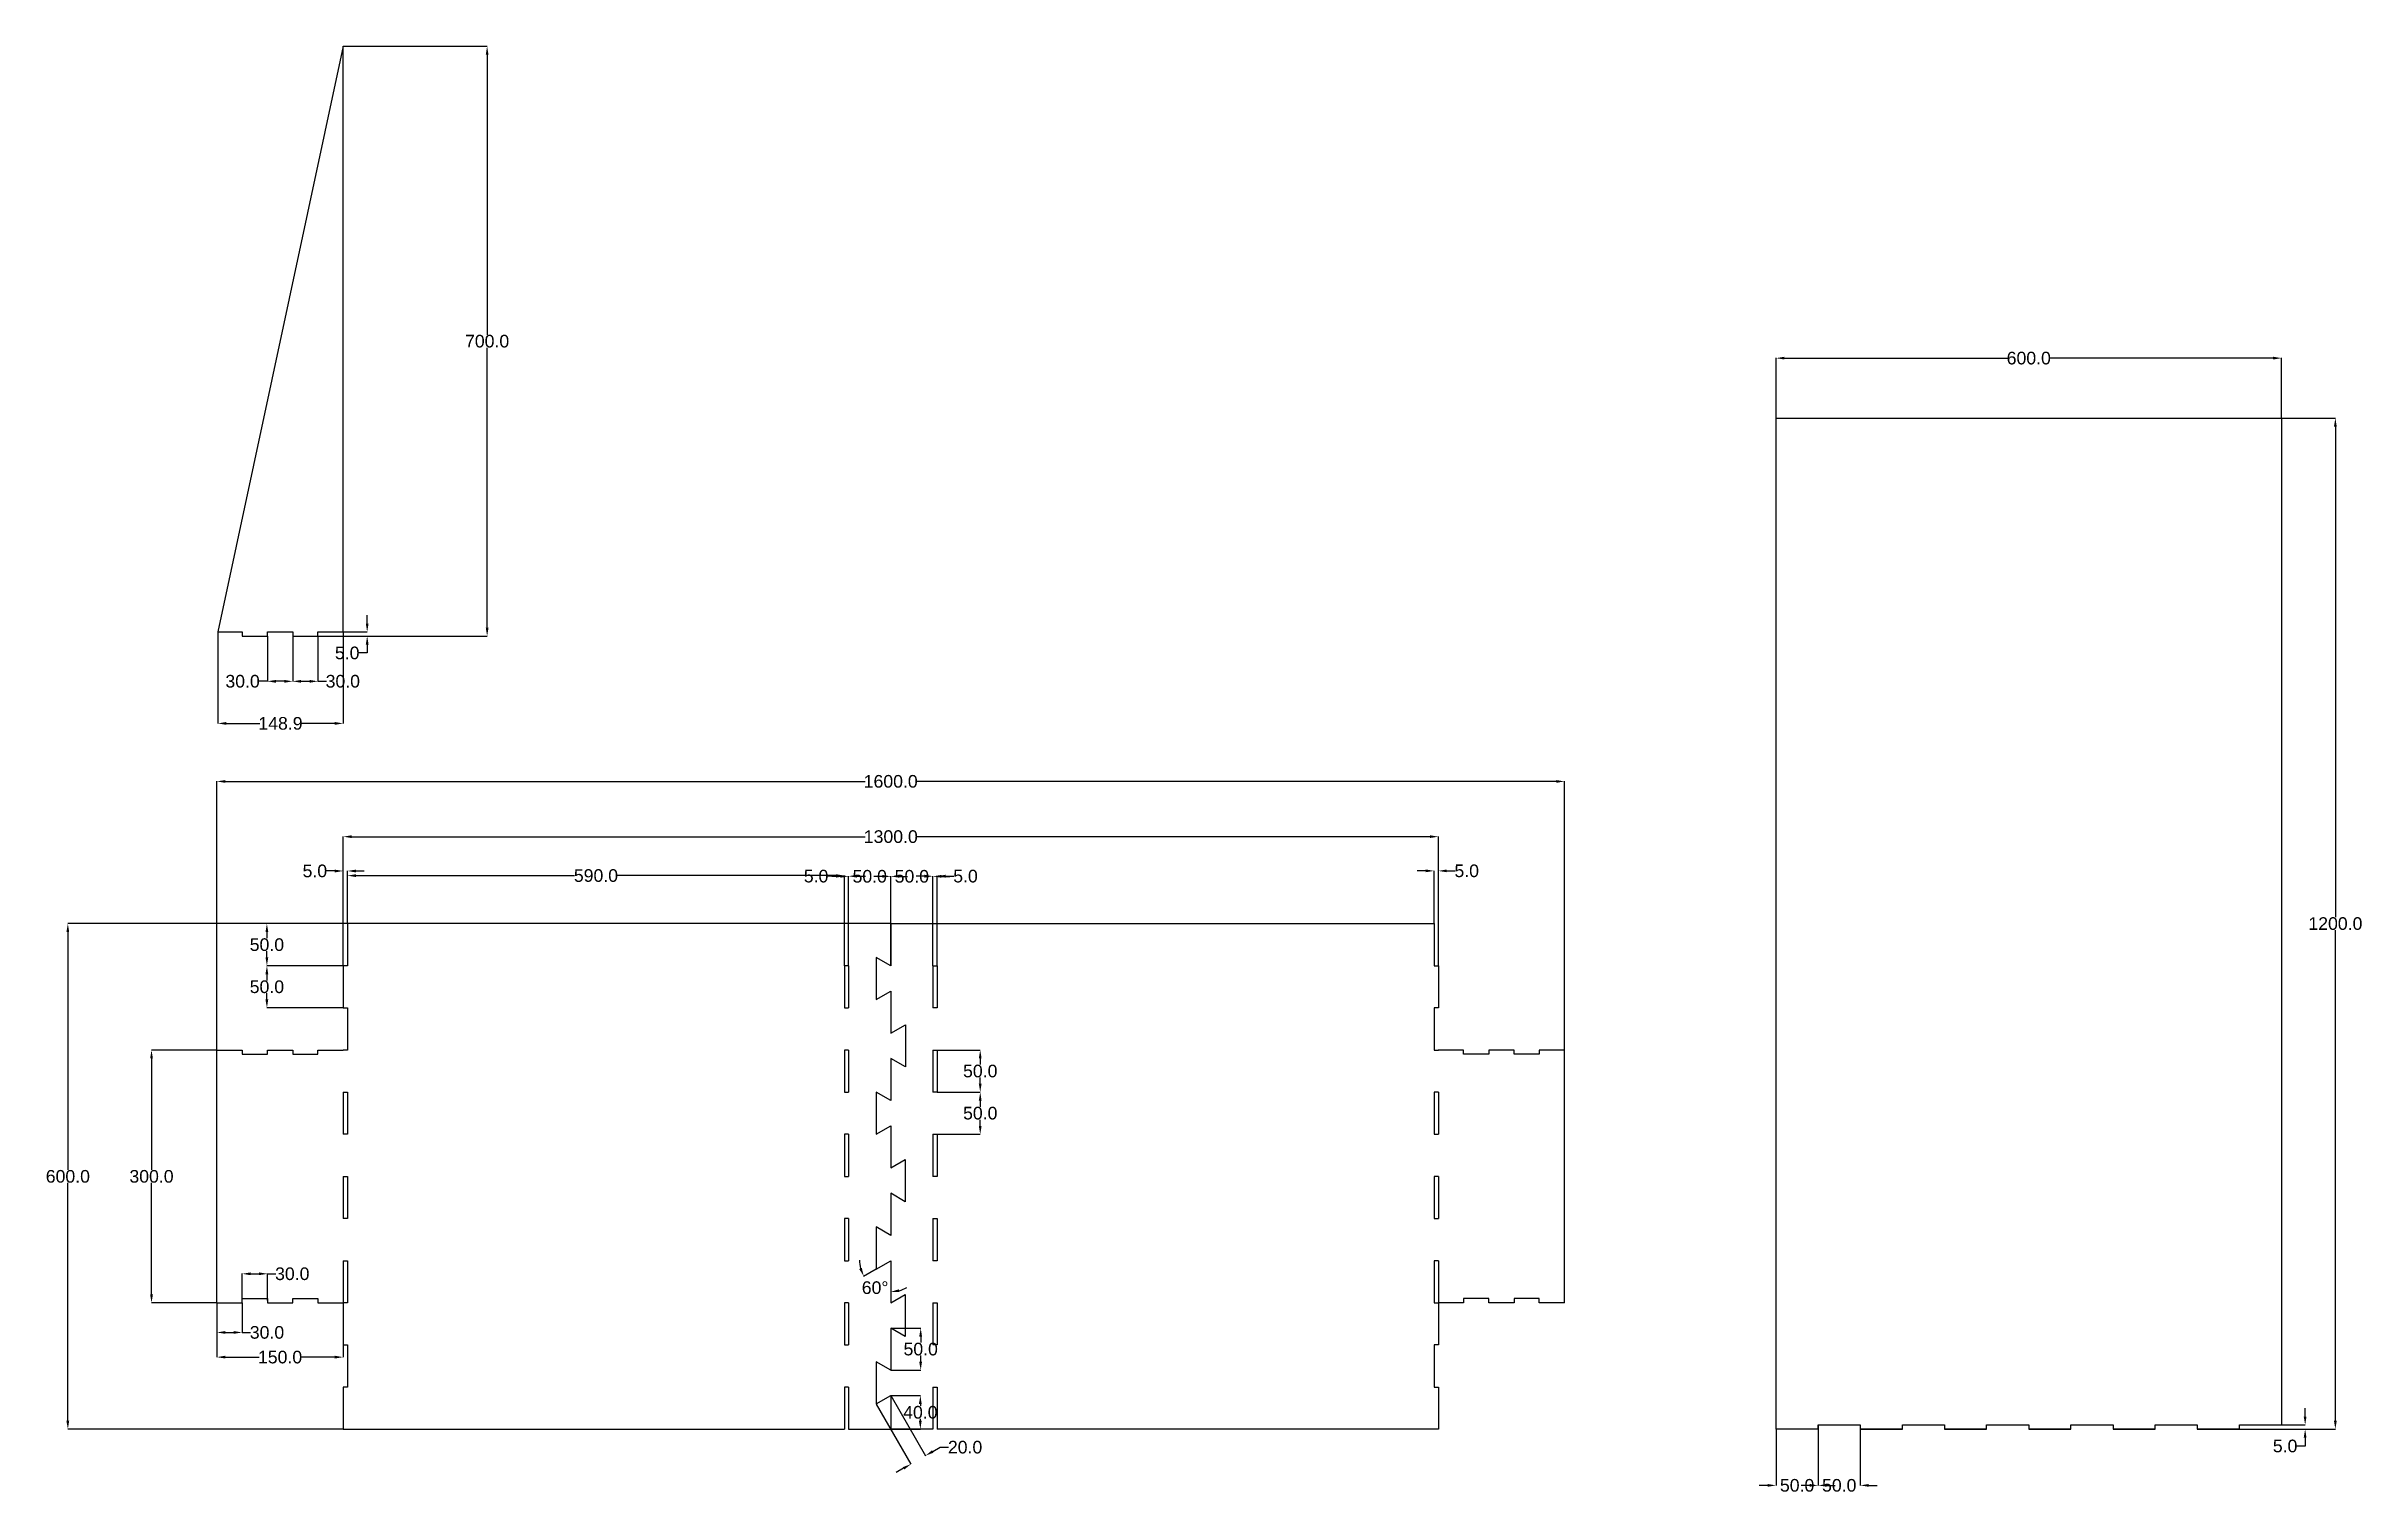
# Model space of a CAD drawing. Header units: millimetres. Extents: x -25 to 2723, y -77 to 1641.
import ezdxf

# ---------------------------------------------------------------- set-up
doc = ezdxf.new("R2010")
doc.units = ezdxf.units.MM
doc.header["$LTSCALE"] = 30
doc.header["$MEASUREMENT"] = 0
doc.layers.add('POINT', color=8, linetype='Continuous')
doc.styles.get("Standard").update_dxf_attribs({"font": 'arial.ttf', "height": 15})
doc.dimstyles.get("Standard").update_dxf_attribs({"dimtxt": 15, "dimasz": 10, "dimexe": 0.18, "dimexo": 0.0625, "dimgap": 0.09, "dimtad": 0, "dimtih": 1, "dimtoh": 1, "dimdec": 1, "dimzin": 0, "dimdsep": 46, "dimtxsty": 'Standard', "dimcen": 0.09, "dimadec": 0, "dimazin": 0, "dimtfac": 1, "dimtdec": 1, "dimtofl": 0, "dimtmove": 0, "dimatfit": 3, "dimfxl": 1, "dimtolj": 1, "dimtzin": 0, "dimarcsym": 0})

# ---------------------------------------------------------------- blocks, each defined once
blk = doc.blocks.new('*D1')
at = {"layer": 'Defpoints', "color": 0, "transparency": 16777216}
for p in [(1627.1, 703.2), (327.1, 550), (1627.1, 550)]:
    blk.add_point(p, dxfattribs=at)
at = {"layer": 'POINT', "color": 0, "lineweight": -2, "transparency": 16777216}
for p, q in [((327.1, 550.1), (327.1, 703.4)), ((337.1, 703.2), (946.6, 703.2)), ((1617.1, 703.2), (1007.6, 703.2)), ((1627.1, 550.1), (1627.1, 703.4))]:
    blk.add_line(p, q, dxfattribs=at)
at = {"layer": 'POINT', "color": 0, "transparency": 16777216}
for points in [[(337.1, 704.9), (337.1, 701.6), (327.1, 703.2)], [(1617.1, 704.9), (1617.1, 701.6), (1627.1, 703.2)]]:
    blk.add_solid(points, dxfattribs=at)
at = {"layer": 'POINT', "color": 0, "transparency": 16777216, "insert": (977.1, 703.2), "char_height": 15, "attachment_point": 5}
blk.add_mtext('\\A1;1300.0', dxfattribs=at)
blk = doc.blocks.new('*D2')
at = {"layer": 'Defpoints', "color": 0, "transparency": 16777216}
for p in [(327.1, 662.5), (327.1, 600), (332.1, 600)]:
    blk.add_point(p, dxfattribs=at)
at = {"layer": 'POINT', "color": 0, "lineweight": -2, "transparency": 16777216}
for p, q in [((317.1, 662.5), (307.1, 662.5)), ((327.1, 600.1), (327.1, 662.6)), ((332.1, 600.1), (332.1, 662.6)), ((342.1, 662.5), (352.1, 662.5))]:
    blk.add_line(p, q, dxfattribs=at)
at = {"layer": 'POINT', "color": 0, "transparency": 16777216}
for points in [[(317.1, 664.1), (317.1, 660.8), (327.1, 662.5)], [(342.1, 664.1), (342.1, 660.8), (332.1, 662.5)]]:
    blk.add_solid(points, dxfattribs=at)
at = {"layer": 'POINT', "color": 0, "transparency": 16777216, "insert": (293.4, 662.5), "char_height": 15, "attachment_point": 5}
blk.add_mtext('\\A1;5.0', dxfattribs=at)
blk = doc.blocks.new('*D3')
at = {"layer": 'Defpoints', "color": 0, "transparency": 16777216}
for p in [(332.1, 600), (236.5, 550), (332.1, 550)]:
    blk.add_point(p, dxfattribs=at)
at = {"layer": 'POINT', "color": 0, "lineweight": -2, "transparency": 16777216}
for p, q in [((332, 600), (236.3, 600)), ((236.5, 590), (236.5, 582.7)), ((332, 550), (236.3, 550)), ((236.5, 560), (236.5, 567.3))]:
    blk.add_line(p, q, dxfattribs=at)
at = {"layer": 'POINT', "color": 0, "transparency": 16777216}
for points in [[(234.8, 590), (238.1, 590), (236.5, 600)], [(234.8, 560), (238.1, 560), (236.5, 550)]]:
    blk.add_solid(points, dxfattribs=at)
at = {"layer": 'POINT', "color": 0, "transparency": 16777216, "insert": (236.5, 575), "char_height": 15, "attachment_point": 5}
blk.add_mtext('\\A1;50.0', dxfattribs=at)
blk = doc.blocks.new('*D4')
at = {"layer": 'Defpoints', "color": 0, "transparency": 16777216}
for p in [(1627.1, 662.6), (1622.1, 600), (1627.1, 600)]:
    blk.add_point(p, dxfattribs=at)
at = {"layer": 'POINT', "color": 0, "lineweight": -2, "transparency": 16777216}
for p, q in [((1612.1, 662.6), (1602.1, 662.6)), ((1622.1, 600.1), (1622.1, 662.8)), ((1627.1, 600.1), (1627.1, 662.8)), ((1637.1, 662.6), (1647.1, 662.6))]:
    blk.add_line(p, q, dxfattribs=at)
at = {"layer": 'POINT', "color": 0, "transparency": 16777216}
for points in [[(1612.1, 664.3), (1612.1, 661), (1622.1, 662.6)], [(1637.1, 664.3), (1637.1, 661), (1627.1, 662.6)]]:
    blk.add_solid(points, dxfattribs=at)
at = {"layer": 'POINT', "color": 0, "transparency": 16777216, "insert": (1660.8, 662.6), "char_height": 15, "attachment_point": 5}
blk.add_mtext('\\A1;5.0', dxfattribs=at)
blk = doc.blocks.new('*D5')
at = {"layer": 'Defpoints', "color": 0, "transparency": 16777216}
for p in [(327.1, 550), (236.5, 500), (327.1, 500)]:
    blk.add_point(p, dxfattribs=at)
at = {"layer": 'POINT', "color": 0, "lineweight": -2, "transparency": 16777216}
for p, q in [((327, 550), (236.3, 550)), ((236.5, 540), (236.5, 532.7)), ((327, 500), (236.3, 500)), ((236.5, 510), (236.5, 517.3))]:
    blk.add_line(p, q, dxfattribs=at)
at = {"layer": 'POINT', "color": 0, "transparency": 16777216}
for points in [[(234.8, 540), (238.1, 540), (236.5, 550)], [(234.8, 510), (238.1, 510), (236.5, 500)]]:
    blk.add_solid(points, dxfattribs=at)
at = {"layer": 'POINT', "color": 0, "transparency": 16777216, "insert": (236.5, 525), "char_height": 15, "attachment_point": 5}
blk.add_mtext('\\A1;50.0', dxfattribs=at)
blk = doc.blocks.new('*D6')
at = {"layer": 'Defpoints', "color": 0, "transparency": 16777216}
for p in [(177.1, 450), (99.5, 150), (177.1, 150)]:
    blk.add_point(p, dxfattribs=at)
at = {"layer": 'POINT', "color": 0, "lineweight": -2, "transparency": 16777216}
for p, q in [((177, 450), (99.4, 450)), ((99.5, 440), (99.5, 307.8)), ((99.5, 160), (99.5, 292.2)), ((177, 150), (99.4, 150))]:
    blk.add_line(p, q, dxfattribs=at)
at = {"layer": 'POINT', "color": 0, "transparency": 16777216}
for points in [[(97.9, 440), (101.2, 440), (99.5, 450)], [(97.9, 160), (101.2, 160), (99.5, 150)]]:
    blk.add_solid(points, dxfattribs=at)
at = {"layer": 'POINT', "color": 0, "transparency": 16777216, "insert": (99.5, 300), "char_height": 15, "attachment_point": 5}
blk.add_mtext('\\A1;300.0', dxfattribs=at)
blk = doc.blocks.new('*D7')
at = {"layer": 'Defpoints', "color": 0, "transparency": 16777216}
for p in [(177.1, 150), (327.1, 150), (177.1, 85.5)]:
    blk.add_point(p, dxfattribs=at)
at = {"layer": 'POINT', "color": 0, "lineweight": -2, "transparency": 16777216}
for p, q in [((177.1, 149.9), (177.1, 85.4)), ((327.1, 149.9), (327.1, 85.4)), ((187.1, 85.5), (227.4, 85.5)), ((317.1, 85.5), (276.8, 85.5))]:
    blk.add_line(p, q, dxfattribs=at)
at = {"layer": 'POINT', "color": 0, "transparency": 16777216}
for points in [[(187.1, 87.2), (187.1, 83.9), (177.1, 85.5)], [(317.1, 87.2), (317.1, 83.9), (327.1, 85.5)]]:
    blk.add_solid(points, dxfattribs=at)
at = {"layer": 'POINT', "color": 0, "transparency": 16777216, "insert": (252.1, 85.5), "char_height": 15, "attachment_point": 5}
blk.add_mtext('\\A1;150.0', dxfattribs=at)
blk = doc.blocks.new('*D8')
at = {"layer": 'Defpoints', "color": 0, "transparency": 16777216}
for p in [(332.1, 600), (0.2, 0), (327.1, 0)]:
    blk.add_point(p, dxfattribs=at)
at = {"layer": 'POINT', "color": 0, "lineweight": -2, "transparency": 16777216}
for p, q in [((332, 600), (0, 600)), ((0.2, 590), (0.2, 307.7)), ((0.2, 10), (0.2, 292.3)), ((327, 0), (0, 0))]:
    blk.add_line(p, q, dxfattribs=at)
at = {"layer": 'POINT', "color": 0, "transparency": 16777216}
for points in [[(-1.5, 590), (1.8, 590), (0.2, 600)], [(-1.5, 10), (1.8, 10), (0.2, 0)]]:
    blk.add_solid(points, dxfattribs=at)
at = {"layer": 'POINT', "color": 0, "transparency": 16777216, "insert": (0.2, 300), "char_height": 15, "attachment_point": 5}
blk.add_mtext('\\A1;600.0', dxfattribs=at)
blk = doc.blocks.new('*D9')
at = {"layer": 'Defpoints', "color": 0, "transparency": 16777216}
for p in [(1027.1, 656.1), (977.1, 600), (1027.1, 550)]:
    blk.add_point(p, dxfattribs=at)
at = {"layer": 'POINT', "color": 0, "lineweight": -2, "transparency": 16777216}
for p, q in [((967.1, 656.1), (957.1, 656.1)), ((977.1, 600.1), (977.1, 656.3)), ((1027.1, 550.1), (1027.1, 656.3)), ((1037.1, 656.1), (1047.1, 656.1))]:
    blk.add_line(p, q, dxfattribs=at)
at = {"layer": 'POINT', "color": 0, "transparency": 16777216}
for points in [[(967.1, 657.8), (967.1, 654.5), (977.1, 656.1)], [(1037.1, 657.8), (1037.1, 654.5), (1027.1, 656.1)]]:
    blk.add_solid(points, dxfattribs=at)
at = {"layer": 'POINT', "color": 0, "transparency": 16777216, "insert": (1002.1, 656.1), "char_height": 15, "attachment_point": 5}
blk.add_mtext('\\A1;50.0', dxfattribs=at)
blk = doc.blocks.new('*D10')
at = {"layer": 'Defpoints', "color": 0, "transparency": 16777216}
for p in [(977.1, 656.1), (927.1, 550), (977.1, 550)]:
    blk.add_point(p, dxfattribs=at)
at = {"layer": 'POINT', "color": 0, "lineweight": -2, "transparency": 16777216}
for p, q in [((917.1, 656.1), (907.1, 656.1)), ((927.1, 550.1), (927.1, 656.3)), ((977.1, 550.1), (977.1, 656.3)), ((987.1, 656.1), (997.1, 656.1))]:
    blk.add_line(p, q, dxfattribs=at)
at = {"layer": 'POINT', "color": 0, "transparency": 16777216}
for points in [[(917.1, 657.8), (917.1, 654.5), (927.1, 656.1)], [(987.1, 657.8), (987.1, 654.5), (977.1, 656.1)]]:
    blk.add_solid(points, dxfattribs=at)
at = {"layer": 'POINT', "color": 0, "transparency": 16777216, "insert": (952.1, 656.1), "char_height": 15, "attachment_point": 5}
blk.add_mtext('\\A1;50.0', dxfattribs=at)
blk = doc.blocks.new('*D11')
at = {"layer": 'Defpoints', "color": 0, "transparency": 16777216}
for p in [(922.1, 656.3), (922.1, 550), (927.1, 550)]:
    blk.add_point(p, dxfattribs=at)
at = {"layer": 'POINT', "color": 0, "lineweight": -2, "transparency": 16777216}
for p, q in [((912.1, 656.3), (902.1, 656.3)), ((922.1, 550.1), (922.1, 656.5)), ((927.1, 550.1), (927.1, 656.5)), ((937.1, 656.3), (947.1, 656.3))]:
    blk.add_line(p, q, dxfattribs=at)
at = {"layer": 'POINT', "color": 0, "transparency": 16777216}
for points in [[(912.1, 658), (912.1, 654.6), (922.1, 656.3)], [(937.1, 658), (937.1, 654.6), (927.1, 656.3)]]:
    blk.add_solid(points, dxfattribs=at)
at = {"layer": 'POINT', "color": 0, "transparency": 16777216, "insert": (888.4, 656.3), "char_height": 15, "attachment_point": 5}
blk.add_mtext('\\A1;5.0', dxfattribs=at)
blk = doc.blocks.new('*D12')
at = {"layer": 'Defpoints', "color": 0, "transparency": 16777216}
for p in [(332.1, 657), (332.1, 600), (922.1, 550)]:
    blk.add_point(p, dxfattribs=at)
at = {"layer": 'POINT', "color": 0, "lineweight": -2, "transparency": 16777216}
for p, q in [((332.1, 600.1), (332.1, 657.1)), ((342.1, 657), (601.7, 657)), ((912.1, 657), (652.5, 657)), ((922.1, 550.1), (922.1, 657.1))]:
    blk.add_line(p, q, dxfattribs=at)
at = {"layer": 'POINT', "color": 0, "transparency": 16777216}
for points in [[(342.1, 658.6), (342.1, 655.3), (332.1, 657)], [(912.1, 658.6), (912.1, 655.3), (922.1, 657)]]:
    blk.add_solid(points, dxfattribs=at)
at = {"layer": 'POINT', "color": 0, "transparency": 16777216, "insert": (627.1, 657), "char_height": 15, "attachment_point": 5}
blk.add_mtext('\\A1;590.0', dxfattribs=at)
blk = doc.blocks.new('*D13')
at = {"layer": 'Defpoints', "color": 0, "transparency": 16777216}
for p in [(1032.1, 656.3), (1027.1, 550), (1032.1, 550)]:
    blk.add_point(p, dxfattribs=at)
at = {"layer": 'POINT', "color": 0, "lineweight": -2, "transparency": 16777216}
for p, q in [((1017.1, 656.3), (1007.1, 656.3)), ((1027.1, 550.1), (1027.1, 656.5)), ((1032.1, 550.1), (1032.1, 656.5)), ((1042.1, 656.3), (1052.1, 656.3))]:
    blk.add_line(p, q, dxfattribs=at)
at = {"layer": 'POINT', "color": 0, "transparency": 16777216}
for points in [[(1017.1, 658), (1017.1, 654.6), (1027.1, 656.3)], [(1042.1, 658), (1042.1, 654.6), (1032.1, 656.3)]]:
    blk.add_solid(points, dxfattribs=at)
at = {"layer": 'POINT', "color": 0, "transparency": 16777216, "insert": (1065.8, 656.3), "char_height": 15, "attachment_point": 5}
blk.add_mtext('\\A1;5.0', dxfattribs=at)
blk = doc.blocks.new('*D14')
at = {"layer": 'Defpoints', "color": 0, "transparency": 16777216}
for p in [(977, 120), (977, 70), (1012.6, 70)]:
    blk.add_point(p, dxfattribs=at)
at = {"layer": 'POINT', "color": 0, "lineweight": -2, "transparency": 16777216}
for p, q in [((977.1, 120), (1012.7, 120)), ((1012.6, 110), (1012.6, 102.7)), ((1012.6, 80), (1012.6, 87.3)), ((977.1, 70), (1012.7, 70))]:
    blk.add_line(p, q, dxfattribs=at)
at = {"layer": 'POINT', "color": 0, "transparency": 16777216}
for points in [[(1010.9, 110), (1014.2, 110), (1012.6, 120)], [(1010.9, 80), (1014.2, 80), (1012.6, 70)]]:
    blk.add_solid(points, dxfattribs=at)
at = {"layer": 'POINT', "color": 0, "transparency": 16777216, "insert": (1012.6, 95), "char_height": 15, "attachment_point": 5}
blk.add_mtext('\\A1;50.0', dxfattribs=at)
blk = doc.blocks.new('*D15')
at = {"layer": 'Defpoints', "color": 0, "transparency": 16777216}
for p in [(977, 40), (977.1, 0), (1012.2, 0)]:
    blk.add_point(p, dxfattribs=at)
at = {"layer": 'POINT', "color": 0, "lineweight": -2, "transparency": 16777216}
for p, q in [((977.1, 40), (1012.4, 40)), ((1012.2, 30), (1012.2, 27.7)), ((977.2, 0), (1012.4, 0)), ((1012.2, 10), (1012.2, 12.3))]:
    blk.add_line(p, q, dxfattribs=at)
at = {"layer": 'POINT', "color": 0, "transparency": 16777216}
for points in [[(1010.5, 30), (1013.8, 30), (1012.2, 40)], [(1010.5, 10), (1013.8, 10), (1012.2, 0)]]:
    blk.add_solid(points, dxfattribs=at)
at = {"layer": 'POINT', "color": 0, "transparency": 16777216, "insert": (1012.2, 20), "char_height": 15, "attachment_point": 5}
blk.add_mtext('\\A1;40.0', dxfattribs=at)
blk = doc.blocks.new('*D16')
at = {"layer": 'Defpoints', "color": 0, "transparency": 16777216}
for p in [(959.7, 30), (977, 40), (1018.3, -31.4)]:
    blk.add_point(p, dxfattribs=at)
at = {"layer": 'POINT', "color": 0, "lineweight": -2, "transparency": 16777216}
for p, q in [((959.7, 29.9), (1001, -41.6)), ((977.1, 39.9), (1018.4, -31.6)), ((1026.9, -26.4), (1035.6, -21.4)), ((1035.6, -21.4), (1045.6, -21.4)), ((992.3, -46.4), (983.6, -51.4))]:
    blk.add_line(p, q, dxfattribs=at)
at = {"layer": 'POINT', "color": 0, "transparency": 16777216}
for points in [[(1026.1, -25), (1027.8, -27.9), (1018.3, -31.4)], [(991.5, -45), (993.1, -47.9), (1001, -41.4)]]:
    blk.add_solid(points, dxfattribs=at)
at = {"layer": 'POINT', "color": 0, "transparency": 16777216, "insert": (1065.3, -21.4), "char_height": 15, "attachment_point": 5}
blk.add_mtext('\\A1;20.0', dxfattribs=at)
blk = doc.blocks.new('*D17')
at = {"layer": 'Defpoints', "color": 0, "transparency": 16777216}
for p in [(977, 200), (977, 200), (953.2, 171.6), (959.7, 190), (977, 150)]:
    blk.add_point(p, dxfattribs=at)
at = {"layer": 'POINT', "color": 0, "lineweight": -2, "transparency": 16777216}
blk.add_line((959.7, 190), (944.8, 181.4), dxfattribs=at)
for start, end in [(178.953, 194.4765), (285.5235, 301.047)]:
    blk.add_arc((977, 200), 37, start, end, dxfattribs=at)
at = {"layer": 'POINT', "color": 0, "transparency": 16777216}
for points in [[(942.7, 191.4), (939.6, 190.1), (945, 181.5)], [(987.2, 162.7), (986.7, 166), (977, 163)]]:
    blk.add_solid(points, dxfattribs=at)
at = {"layer": 'POINT', "color": 0, "transparency": 16777216, "insert": (958.5, 167.9), "char_height": 15, "attachment_point": 5}
blk.add_mtext('\\A1;60°', dxfattribs=at)
blk = doc.blocks.new('*D24')
at = {"color": 0, "lineweight": -2, "transparency": 16777216}
for p, q in [((1032.2, 450), (1083.4, 450)), ((1083.3, 440), (1083.3, 432.7)), ((1083.3, 410), (1083.3, 417.3)), ((1032.2, 400), (1083.4, 400))]:
    blk.add_line(p, q, dxfattribs=at)
at = {"color": 0, "transparency": 16777216}
for points in [[(1081.6, 440), (1084.9, 440), (1083.3, 450)], [(1081.6, 410), (1084.9, 410), (1083.3, 400)]]:
    blk.add_solid(points, dxfattribs=at)
at = {"layer": 'Defpoints', "color": 0, "transparency": 16777216}
for p in [(1032.1, 450), (1032.1, 400), (1083.3, 400)]:
    blk.add_point(p, dxfattribs=at)
at = {"color": 0, "transparency": 16777216, "insert": (1083.3, 425), "char_height": 15, "attachment_point": 5}
blk.add_mtext('\\A1;50.0', dxfattribs=at)
blk = doc.blocks.new('*D25')
at = {"layer": 'Defpoints', "color": 0, "transparency": 16777216}
for p in [(1032.1, 400), (1083.3, 400), (1032.1, 350)]:
    blk.add_point(p, dxfattribs=at)
at = {"layer": 'POINT', "color": 0, "lineweight": -2, "transparency": 16777216}
for p, q in [((1032.2, 400), (1083.4, 400)), ((1083.3, 390), (1083.3, 382.7)), ((1083.3, 360), (1083.3, 367.3)), ((1032.2, 350), (1083.4, 350))]:
    blk.add_line(p, q, dxfattribs=at)
at = {"layer": 'POINT', "color": 0, "transparency": 16777216}
for points in [[(1081.6, 390), (1084.9, 390), (1083.3, 400)], [(1081.6, 360), (1084.9, 360), (1083.3, 350)]]:
    blk.add_solid(points, dxfattribs=at)
at = {"layer": 'POINT', "color": 0, "transparency": 16777216, "insert": (1083.3, 375), "char_height": 15, "attachment_point": 5}
blk.add_mtext('\\A1;50.0', dxfattribs=at)
blk = doc.blocks.new('*D26')
at = {"layer": 'Defpoints', "color": 0, "transparency": 16777216}
for p in [(2028, 0), (2078, 2.5), (2078, -66.7)]:
    blk.add_point(p, dxfattribs=at)
at = {"layer": 'POINT', "color": 0, "lineweight": -2, "transparency": 16777216}
for p, q in [((2078, 2.4), (2078, -66.9)), ((2028, -0.1), (2028, -66.9)), ((2018, -66.7), (2008, -66.7)), ((2088, -66.7), (2098, -66.7))]:
    blk.add_line(p, q, dxfattribs=at)
at = {"layer": 'POINT', "color": 0, "transparency": 16777216}
for points in [[(2018, -65), (2018, -68.3), (2028, -66.7)], [(2088, -65), (2088, -68.3), (2078, -66.7)]]:
    blk.add_solid(points, dxfattribs=at)
at = {"layer": 'POINT', "color": 0, "transparency": 16777216, "insert": (2053, -66.7), "char_height": 15, "attachment_point": 5}
blk.add_mtext('\\A1;50.0', dxfattribs=at)
blk = doc.blocks.new('*D27')
at = {"layer": 'Defpoints', "color": 0, "transparency": 16777216}
for p in [(2078, 5), (2128, 5), (2128, -66.7)]:
    blk.add_point(p, dxfattribs=at)
at = {"layer": 'POINT', "color": 0, "lineweight": -2, "transparency": 16777216}
for p, q in [((2078, 4.9), (2078, -66.9)), ((2128, 4.9), (2128, -66.9)), ((2068, -66.7), (2058, -66.7)), ((2138, -66.7), (2148, -66.7))]:
    blk.add_line(p, q, dxfattribs=at)
at = {"layer": 'POINT', "color": 0, "transparency": 16777216}
for points in [[(2068, -65), (2068, -68.3), (2078, -66.7)], [(2138, -65), (2138, -68.3), (2128, -66.7)]]:
    blk.add_solid(points, dxfattribs=at)
at = {"layer": 'POINT', "color": 0, "transparency": 16777216, "insert": (2103, -66.7), "char_height": 15, "attachment_point": 5}
blk.add_mtext('\\A1;50.0', dxfattribs=at)
blk = doc.blocks.new('*D28')
at = {"layer": 'Defpoints', "color": 0, "transparency": 16777216}
for p in [(2628, 1271.1), (2028, 1200), (2628, 1200)]:
    blk.add_point(p, dxfattribs=at)
at = {"layer": 'POINT', "color": 0, "lineweight": -2, "transparency": 16777216}
for p, q in [((2028, 1200.1), (2028, 1271.3)), ((2038, 1271.1), (2302.6, 1271.1)), ((2618, 1271.1), (2353.4, 1271.1)), ((2628, 1200.1), (2628, 1271.3))]:
    blk.add_line(p, q, dxfattribs=at)
at = {"layer": 'POINT', "color": 0, "transparency": 16777216}
for points in [[(2038, 1272.8), (2038, 1269.5), (2028, 1271.1)], [(2618, 1272.8), (2618, 1269.5), (2628, 1271.1)]]:
    blk.add_solid(points, dxfattribs=at)
at = {"layer": 'POINT', "color": 0, "transparency": 16777216, "insert": (2328, 1271.1), "char_height": 15, "attachment_point": 5}
blk.add_mtext('\\A1;600.0', dxfattribs=at)
blk = doc.blocks.new('*D29')
at = {"layer": 'Defpoints', "color": 0, "transparency": 16777216}
for p in [(2628, 1200), (2578, 0), (2692, 0)]:
    blk.add_point(p, dxfattribs=at)
at = {"layer": 'POINT', "color": 0, "lineweight": -2, "transparency": 16777216}
for p, q in [((2628.1, 1200), (2692.2, 1200)), ((2692, 1190), (2692, 607.7)), ((2692, 10), (2692, 592.3)), ((2578.1, 0), (2692.2, 0))]:
    blk.add_line(p, q, dxfattribs=at)
at = {"layer": 'POINT', "color": 0, "transparency": 16777216}
for points in [[(2690.3, 1190), (2693.6, 1190), (2692, 1200)], [(2690.3, 10), (2693.6, 10), (2692, 0)]]:
    blk.add_solid(points, dxfattribs=at)
at = {"layer": 'POINT', "color": 0, "transparency": 16777216, "insert": (2692, 600), "char_height": 15, "attachment_point": 5}
blk.add_mtext('\\A1;1200.0', dxfattribs=at)
blk = doc.blocks.new('*D30')
at = {"layer": 'Defpoints', "color": 0, "transparency": 16777216}
for p in [(2578, 0), (2628, 5), (2656.1, 0)]:
    blk.add_point(p, dxfattribs=at)
at = {"layer": 'POINT', "color": 0, "lineweight": -2, "transparency": 16777216}
for p, q in [((2578.1, 0), (2656.2, 0)), ((2628.1, 5), (2656.2, 5)), ((2656.1, 15), (2656.1, 25)), ((2656.1, -20), (2646.1, -20)), ((2656.1, -10), (2656.1, -20))]:
    blk.add_line(p, q, dxfattribs=at)
at = {"layer": 'POINT', "color": 0, "transparency": 16777216}
for points in [[(2654.4, 15), (2657.7, 15), (2656.1, 5)], [(2654.4, -10), (2657.7, -10), (2656.1, 0)]]:
    blk.add_solid(points, dxfattribs=at)
at = {"layer": 'POINT', "color": 0, "transparency": 16777216, "insert": (2632.3, -20), "char_height": 15, "attachment_point": 5}
blk.add_mtext('\\A1;5.0', dxfattribs=at)
blk = doc.blocks.new('*D34')
at = {"layer": 'Defpoints', "color": 0, "transparency": 16777216}
for p in [(177.1, 150), (207.1, 150), (207.1, 114.8)]:
    blk.add_point(p, dxfattribs=at)
at = {"layer": 'POINT', "color": 0, "lineweight": -2, "transparency": 16777216}
for p, q in [((177.1, 149.9), (177.1, 114.7)), ((207.1, 149.9), (207.1, 114.7)), ((187.1, 114.8), (197.1, 114.8)), ((207.1, 114.8), (217.1, 114.8))]:
    blk.add_line(p, q, dxfattribs=at)
at = {"layer": 'POINT', "color": 0, "transparency": 16777216}
for points in [[(187.1, 116.5), (187.1, 113.2), (177.1, 114.8)], [(197.1, 116.5), (197.1, 113.2), (207.1, 114.8)]]:
    blk.add_solid(points, dxfattribs=at)
at = {"layer": 'POINT', "color": 0, "transparency": 16777216, "insert": (236.6, 114.8), "char_height": 15, "attachment_point": 5}
blk.add_mtext('\\A1;30.0', dxfattribs=at)
blk = doc.blocks.new('*D35')
at = {"layer": 'Defpoints', "color": 0, "transparency": 16777216}
for p in [(237.1, 184.4), (207.1, 155), (237.1, 152.5)]:
    blk.add_point(p, dxfattribs=at)
at = {"layer": 'POINT', "color": 0, "lineweight": -2, "transparency": 16777216}
for p, q in [((207.1, 155.1), (207.1, 184.6)), ((217.1, 184.4), (227.1, 184.4)), ((237.1, 152.6), (237.1, 184.6)), ((237.1, 184.4), (247.1, 184.4))]:
    blk.add_line(p, q, dxfattribs=at)
at = {"layer": 'POINT', "color": 0, "transparency": 16777216}
for points in [[(217.1, 186.1), (217.1, 182.8), (207.1, 184.4)], [(227.1, 186.1), (227.1, 182.8), (237.1, 184.4)]]:
    blk.add_solid(points, dxfattribs=at)
at = {"layer": 'POINT', "color": 0, "transparency": 16777216, "insert": (266.6, 184.4), "char_height": 15, "attachment_point": 5}
blk.add_mtext('\\A1;30.0', dxfattribs=at)
blk = doc.blocks.new('*D36')
at = {"layer": 'Defpoints', "color": 0, "transparency": 16777216}
for p in [(327.1, 1641.2), (497.9, 1641.2), (297.1, 941.2)]:
    blk.add_point(p, dxfattribs=at)
at = {"layer": 'POINT', "color": 0, "lineweight": -2, "transparency": 16777216}
for p, q in [((327.2, 1641.2), (498.1, 1641.2)), ((497.9, 1631.2), (497.9, 1298.9)), ((497.9, 951.2), (497.9, 1283.4)), ((297.2, 941.2), (498.1, 941.2))]:
    blk.add_line(p, q, dxfattribs=at)
at = {"layer": 'POINT', "color": 0, "transparency": 16777216}
for points in [[(496.3, 1631.2), (499.6, 1631.2), (497.9, 1641.2)], [(496.3, 951.2), (499.6, 951.2), (497.9, 941.2)]]:
    blk.add_solid(points, dxfattribs=at)
at = {"layer": 'POINT', "color": 0, "transparency": 16777216, "insert": (497.9, 1291.2), "char_height": 15, "attachment_point": 5}
blk.add_mtext('\\A1;700.0', dxfattribs=at)
blk = doc.blocks.new('*D37')
at = {"layer": 'Defpoints', "color": 0, "transparency": 16777216}
for p in [(297.1, 941.2), (327.1, 946.2), (355.5, 941.2)]:
    blk.add_point(p, dxfattribs=at)
at = {"layer": 'POINT', "color": 0, "lineweight": -2, "transparency": 16777216}
for p, q in [((355.5, 956.2), (355.5, 966.2)), ((297.2, 941.2), (355.7, 941.2)), ((327.2, 946.2), (355.7, 946.2)), ((355.5, 921.2), (345.5, 921.2)), ((355.5, 931.2), (355.5, 921.2))]:
    blk.add_line(p, q, dxfattribs=at)
at = {"layer": 'POINT', "color": 0, "transparency": 16777216}
for points in [[(353.9, 956.2), (357.2, 956.2), (355.5, 946.2)], [(353.9, 931.2), (357.2, 931.2), (355.5, 941.2)]]:
    blk.add_solid(points, dxfattribs=at)
at = {"layer": 'POINT', "color": 0, "transparency": 16777216, "insert": (331.8, 921.2), "char_height": 15, "attachment_point": 5}
blk.add_mtext('\\A1;5.0', dxfattribs=at)
blk = doc.blocks.new('*D38')
at = {"layer": 'Defpoints', "color": 0, "transparency": 16777216}
for p in [(267.1, 941.2), (297.1, 941.2), (297.1, 887.6)]:
    blk.add_point(p, dxfattribs=at)
at = {"layer": 'POINT', "color": 0, "lineweight": -2, "transparency": 16777216}
for p, q in [((267.1, 941.1), (267.1, 887.4)), ((297.1, 941.1), (297.1, 887.4)), ((277.1, 887.6), (287.1, 887.6)), ((297.1, 887.6), (307.1, 887.6))]:
    blk.add_line(p, q, dxfattribs=at)
at = {"layer": 'POINT', "color": 0, "transparency": 16777216}
for points in [[(277.1, 889.2), (277.1, 885.9), (267.1, 887.6)], [(287.1, 889.2), (287.1, 885.9), (297.1, 887.6)]]:
    blk.add_solid(points, dxfattribs=at)
at = {"layer": 'POINT', "color": 0, "transparency": 16777216, "insert": (326.6, 887.6), "char_height": 15, "attachment_point": 5}
blk.add_mtext('\\A1;30.0', dxfattribs=at)
blk = doc.blocks.new('*D39')
at = {"layer": 'Defpoints', "color": 0, "transparency": 16777216}
for p in [(237.1, 941.2), (267.1, 941.2), (237.1, 887.6)]:
    blk.add_point(p, dxfattribs=at)
at = {"layer": 'POINT', "color": 0, "lineweight": -2, "transparency": 16777216}
for p, q in [((237.1, 941.1), (237.1, 887.4)), ((267.1, 941.1), (267.1, 887.4)), ((237.1, 887.6), (227.1, 887.6)), ((257.1, 887.6), (247.1, 887.6))]:
    blk.add_line(p, q, dxfattribs=at)
at = {"layer": 'POINT', "color": 0, "transparency": 16777216}
for points in [[(247.1, 889.2), (247.1, 885.9), (237.1, 887.6)], [(257.1, 889.2), (257.1, 885.9), (267.1, 887.6)]]:
    blk.add_solid(points, dxfattribs=at)
at = {"layer": 'POINT', "color": 0, "transparency": 16777216, "insert": (207.6, 887.6), "char_height": 15, "attachment_point": 5}
blk.add_mtext('\\A1;30.0', dxfattribs=at)
blk = doc.blocks.new('*D40')
at = {"layer": 'Defpoints', "color": 0, "transparency": 16777216}
for p in [(178.2, 946.2), (327.1, 946.2), (327.1, 837.6)]:
    blk.add_point(p, dxfattribs=at)
at = {"layer": 'POINT', "color": 0, "lineweight": -2, "transparency": 16777216}
for p, q in [((178.2, 946.1), (178.2, 837.4)), ((327.1, 946.1), (327.1, 837.4)), ((188.2, 837.6), (227.9, 837.6)), ((317.1, 837.6), (277.3, 837.6))]:
    blk.add_line(p, q, dxfattribs=at)
at = {"layer": 'POINT', "color": 0, "transparency": 16777216}
for points in [[(188.2, 839.3), (188.2, 836), (178.2, 837.6)], [(317.1, 839.3), (317.1, 836), (327.1, 837.6)]]:
    blk.add_solid(points, dxfattribs=at)
at = {"layer": 'POINT', "color": 0, "transparency": 16777216, "insert": (252.6, 837.6), "char_height": 15, "attachment_point": 5}
blk.add_mtext('\\A1;148.9', dxfattribs=at)
blk = doc.blocks.new('*D42')
at = {"layer": 'Defpoints', "color": 0, "transparency": 16777216}
for p in [(1777, 768.8), (177.1, 450), (1777, 450)]:
    blk.add_point(p, dxfattribs=at)
at = {"layer": 'POINT', "color": 0, "lineweight": -2, "transparency": 16777216}
for p, q in [((177.1, 450.1), (177.1, 769)), ((187.1, 768.8), (946.5, 768.8)), ((1767, 768.8), (1007.5, 768.8)), ((1777, 450.1), (1777, 769))]:
    blk.add_line(p, q, dxfattribs=at)
at = {"layer": 'POINT', "color": 0, "transparency": 16777216}
for points in [[(187.1, 770.4), (187.1, 767.1), (177.1, 768.8)], [(1767, 770.4), (1767, 767.1), (1777, 768.8)]]:
    blk.add_solid(points, dxfattribs=at)
at = {"layer": 'POINT', "color": 0, "transparency": 16777216, "insert": (977, 768.8), "char_height": 15, "attachment_point": 5}
blk.add_mtext('\\A1;1600.0', dxfattribs=at)

msp = doc.modelspace()

# ---------------------------------------------------------------- linework, layer by layer
for p, q in [((327.1, 1641.2), (178.18, 946.2)), ((327.1, 946.2), (327.1, 1641.2)), ((2028, 0), (2028, 1200)), ((2028, 1200), (2628, 1200)), ((2628, 1200), (2628, 5)), ((178.18, 946.2), (207.1, 946.2)), ((207.1, 946.2), (207.1, 941.2)), ((207.1, 941.2), (237.1, 941.2)), ((237.1, 941.2), (237.1, 946.2)), ((237.1, 946.2), (267.1, 946.2)), ((267.1, 946.2), (267.1, 941.2)), ((267.1, 941.2), (297.1, 941.2)), ((297.1, 941.2), (297.1, 946.2)), ((297.1, 946.2), (327.1, 946.2)), ((977.1, 600), (332.1, 600)), ((332.1, 600), (332.1, 550)), ((977.1, 600), (1622.1, 600)), ((977.1, 600), (977.1, 550)), ((1622.1, 600), (1622.1, 550)), ((327.1, 550), (327.1, 500)), ((332.1, 550), (327.1, 550)), ((927.07, 550), (922.07, 550)), ((922.07, 550), (922.07, 500)), ((927.07, 550), (927.07, 500)), ((977.1, 550), (959.78, 560)), ((959.78, 560), (959.78, 510)), ((1027.1, 550), (1027.1, 500)), ((1027.1, 550), (1032.1, 550)), ((1032.1, 550), (1032.1, 500)), ((1622.1, 550), (1627.1, 550)), ((1627.1, 550), (1627.1, 500)), ((327.1, 500), (332.1, 500)), ((332.1, 500), (332.1, 450)), ((922.07, 500), (927.07, 500)), ((959.78, 510), (977.1, 520)), ((977.1, 520), (977.1, 470)), ((1032.1, 500), (1027.1, 500)), ((1627.1, 500), (1622.1, 500)), ((1622.1, 500), (1622.1, 450)), ((977.1, 470), (994.42, 480)), ((994.42, 480), (994.42, 430)), ((177.1, 150), (177.1, 450)), ((177.1, 450), (207.1, 450)), ((207.1, 450), (207.1, 445)), ((207.1, 445), (237.1, 445)), ((237.1, 445), (237.1, 450)), ((237.1, 450), (267.1, 450)), ((267.1, 450), (267.1, 445)), ((267.1, 445), (297.1, 445)), ((297.1, 445), (297.1, 450)), ((297.1, 450), (327.1, 450)), ((332.1, 450), (327.1, 450)), ((927.07, 450), (922.07, 450)), ((922.07, 450), (922.07, 400)), ((927.07, 450), (927.07, 400)), ((977.1, 440), (977.04, 390)), ((994.42, 430), (977.1, 440)), ((1027.1, 450), (1032.1, 450)), ((1027.1, 450), (1027.1, 400)), ((1032.1, 450), (1032.1, 400)), ((1622.1, 450), (1627.1, 450)), ((1656.97, 450), (1626.97, 450)), ((1656.97, 445), (1656.97, 450)), ((1686.97, 445), (1656.97, 445)), ((1686.97, 450), (1686.97, 445)), ((1716.97, 450), (1686.97, 450)), ((1716.97, 445), (1716.97, 450)), ((1746.97, 445), (1716.97, 445)), ((1776.97, 450), (1746.97, 450)), ((1746.97, 450), (1746.97, 445)), ((1776.97, 150), (1776.97, 450)), ((327.1, 400), (332.1, 400)), ((327.1, 400), (327.1, 350)), ((332.1, 400), (332.1, 350)), ((922.07, 400), (927.07, 400)), ((977.04, 390), (959.72, 400)), ((959.72, 400), (959.72, 350)), ((1032.1, 400), (1027.1, 400)), ((1627.1, 400), (1622.1, 400)), ((1622.1, 400), (1622.1, 350)), ((1627.1, 400), (1627.1, 350)), ((959.72, 350), (977.04, 360)), ((977.04, 360), (977.04, 310)), ((332.1, 350), (327.1, 350)), ((927.07, 350), (922.07, 350)), ((922.07, 350), (922.07, 300)), ((927.07, 350), (927.07, 300)), ((1027.1, 350), (1032.1, 350)), ((1027.1, 350), (1027.1, 300)), ((1032.1, 350), (1032.1, 300)), ((1622.1, 350), (1627.1, 350)), ((977.04, 310), (994.36, 320)), ((994.36, 320), (994.36, 270)), ((327.1, 300), (332.1, 300)), ((327.1, 300), (327.1, 250)), ((332.1, 300), (332.1, 250)), ((922.07, 300), (927.07, 300)), ((994.36, 270), (977.04, 280)), ((977.04, 280), (977.04, 230)), ((1032.1, 300), (1027.1, 300)), ((1627.1, 300), (1622.1, 300)), ((1622.1, 300), (1622.1, 250)), ((1627.1, 300), (1627.1, 250)), ((332.1, 250), (327.1, 250)), ((927.07, 250), (922.07, 250)), ((922.07, 250), (922.07, 200)), ((927.07, 250), (927.07, 200)), ((1027.1, 250), (1032.1, 250)), ((1027.1, 250), (1027.1, 200)), ((1032.1, 250), (1032.1, 200)), ((1622.1, 250), (1627.1, 250)), ((977.04, 230), (959.72, 240)), ((959.72, 240), (959.72, 190)), ((327.1, 200), (332.1, 200)), ((327.1, 200), (327.1, 100)), ((332.1, 200), (332.1, 150)), ((922.07, 200), (927.07, 200)), ((959.72, 190), (977.04, 200)), ((977.04, 200), (977.04, 150)), ((1032.1, 200), (1027.1, 200)), ((1627.1, 200), (1622.1, 200)), ((1622.1, 200), (1622.1, 150)), ((1627.1, 200), (1627.1, 100)), ((177.1, 150), (207.1, 150)), ((207.1, 150), (207.1, 155)), ((207.1, 155), (237.1, 155)), ((237.1, 155), (237.1, 150)), ((237.1, 150), (267.1, 150)), ((267.1, 150), (267.1, 155)), ((267.1, 155), (297.1, 155)), ((297.1, 155), (297.1, 150)), ((297.1, 150), (327.1, 150)), ((332.1, 150), (327.1, 150)), ((927.07, 150), (922.07, 150)), ((922.07, 150), (922.07, 100)), ((927.07, 150), (927.07, 100)), ((977.04, 150), (994.36, 160)), ((994.36, 160), (994.36, 110)), ((1027.1, 150), (1032.1, 150)), ((1027.1, 150), (1027.1, 100)), ((1032.1, 150), (1032.1, 100)), ((1622.1, 150), (1627.1, 150)), ((1656.97, 150), (1626.97, 150)), ((1686.97, 155), (1656.97, 155)), ((1656.97, 155), (1656.97, 150)), ((1686.97, 150), (1686.97, 155)), ((1716.97, 150), (1686.97, 150)), ((1746.97, 155), (1716.97, 155)), ((1716.97, 155), (1716.97, 150)), ((1746.97, 150), (1746.97, 155)), ((1776.97, 150), (1746.97, 150)), ((994.36, 110), (977.04, 120)), ((977.04, 120), (977.04, 70)), ((327.1, 100), (332.1, 100)), ((332.1, 100), (332.1, 50)), ((922.07, 100), (927.07, 100)), ((1032.1, 100), (1027.1, 100)), ((1627.1, 100), (1622.1, 100)), ((1622.1, 100), (1622.1, 50)), ((977.04, 70), (959.72, 80)), ((959.72, 80), (959.72, 30)), ((332.1, 50), (327.1, 50)), ((327.1, 50), (327.1, 0)), ((927.07, 50), (922.07, 50)), ((922.07, 50), (922.07, 0)), ((927.07, 50), (927.07, 0)), ((959.72, 30), (977.04, 40)), ((977.04, 40), (977.04, 0)), ((1027.1, 50), (1032.1, 50)), ((1027.1, 50), (1027.1, 0)), ((1032.1, 50), (1032.1, 0)), ((1622.1, 50), (1627.1, 50)), ((1627.1, 50), (1627.1, 0)), ((327.1, 0), (921.97, 0)), ((926.97, 0), (977.1, 0)), ((1027.1, 0), (977.1, 0)), ((1627.1, 0), (1032.1, 0)), ((2078, 0), (2028, 0)), ((2078, 0), (2078, 5)), ((2078, 5), (2128, 5)), ((2128, 5), (2128, 0)), ((2178, 0), (2128, 0)), ((2128, 0), (2178, 0)), ((2178, 0), (2178, 5)), ((2178, 5), (2228, 5)), ((2228, 5), (2228, 0)), ((2278, 0), (2228, 0)), ((2228, 0), (2278, 0)), ((2278, 0), (2278, 5)), ((2278, 5), (2328, 5)), ((2328, 5), (2328, 0)), ((2378, 0), (2328, 0)), ((2328, 0), (2378, 0)), ((2378, 0), (2378, 5)), ((2378, 5), (2428, 5)), ((2428, 5), (2428, 0)), ((2478, 0), (2428, 0)), ((2428, 0), (2478, 0)), ((2478, 0), (2478, 5)), ((2478, 5), (2528, 5)), ((2528, 5), (2528, 0)), ((2578, 0), (2528, 0)), ((2528, 0), (2578, 0)), ((2578, 0), (2578, 5)), ((2578, 5), (2628, 5))]:
    msp.add_line(p, q)

# ---------------------------------------------------------------- dimensions: what is measured, and where the dimension line sits
dim = msp.add_linear_dim(base=(1083.27, 400), p1=(1032.1, 450), p2=(1032.1, 400), angle=90, dimstyle='Standard')
dim.commit()
dim.dimension.update_dxf_attribs({"geometry": '*D24', "text_midpoint": (1083.27, 425)})
at = {"layer": 'POINT'}
for base, p1, p2, picture, middle in [((497.94, 1641.2), (297.1, 941.2), (327.1, 1641.2), '*D36', (497.94, 1291.2)), ((2691.97, 0), (2628, 1200), (2578, 0), '*D29', (2691.97, 600)), ((355.52, 941.2), (327.1, 946.2), (297.1, 941.2), '*D37', (331.8, 921.2)), ((0.18, 0), (332.1, 600), (327.1, 0), '*D8', (0.18, 300)), ((236.45, 550), (332.1, 600), (332.1, 550), '*D3', (236.45, 575)), ((236.45, 500), (327.1, 550), (327.1, 500), '*D5', (236.45, 525)), ((99.55, 150), (177.1, 450), (177.1, 150), '*D6', (99.55, 300)), ((1083.27, 400), (1032.1, 350), (1032.1, 400), '*D25', (1083.27, 375)), ((1012.55, 70), (977.04, 120), (977.04, 70), '*D14', (1012.55, 95)), ((1012.17, 0), (977.04, 40), (977.1, 0), '*D15', (1012.17, 20)), ((2656.07, 0), (2628, 5), (2578, 0), '*D30', (2632.35, -20))]:
    dim = msp.add_linear_dim(base=base, p1=p1, p2=p2, angle=90, dimstyle='Standard', dxfattribs=at)
    dim.commit()
    dim.dimension.update_dxf_attribs({"geometry": picture, "text_midpoint": middle})
for base, p1, p2, picture, middle in [((2628, 1271.14), (2028, 1200), (2628, 1200), '*D28', (2328, 1271.14)), ((327.1, 837.62), (178.18, 946.2), (327.1, 946.2), '*D40', (252.64, 837.62)), ((237.1, 887.55), (267.1, 941.2), (237.1, 941.2), '*D39', (207.56, 887.55)), ((297.1, 887.55), (267.1, 941.2), (297.1, 941.2), '*D38', (326.64, 887.55)), ((327.1, 662.46), (332.1, 600), (327.1, 600), '*D2', (293.38, 662.46)), ((332.1, 656.96), (922.07, 550), (332.1, 600), '*D12', (627.09, 656.96)), ((922.07, 656.3), (927.07, 550), (922.07, 550), '*D11', (888.35, 656.3)), ((977.1, 656.12), (927.07, 550), (977.1, 550), '*D10', (952.09, 656.12)), ((1027.1, 656.12), (977.1, 600), (1027.1, 550), '*D9', (1002.1, 656.12)), ((1032.1, 656.3), (1027.1, 550), (1032.1, 550), '*D13', (1065.82, 656.3)), ((1627.1, 662.64), (1622.1, 600), (1627.1, 600), '*D4', (1660.82, 662.64)), ((237.1, 184.44), (207.1, 155), (237.1, 152.5), '*D35', (266.64, 184.44)), ((207.1, 114.85), (177.1, 150), (207.1, 150), '*D34', (236.64, 114.85)), ((2078, -66.68), (2028, 0), (2078, 2.5), '*D26', (2053, -66.68)), ((2128, -66.68), (2078, 5), (2128, 5), '*D27', (2103, -66.68))]:
    dim = msp.add_linear_dim(base=base, p1=p1, p2=p2, dimstyle='Standard', dxfattribs=at)
    dim.commit()
    dim.dimension.update_dxf_attribs({"geometry": picture, "text_midpoint": middle})
dim = msp.add_linear_dim(base=(1776.97, 768.77), p1=(177.1, 450), p2=(1776.97, 450), text='1600.0', dimstyle='Standard', dxfattribs=at)
dim.commit()
dim.dimension.update_dxf_attribs({"geometry": '*D42', "text_midpoint": (977.04, 768.77)})
dim = msp.add_linear_dim(base=(1627.1, 703.24), p1=(327.1, 550), p2=(1627.1, 550), dimstyle='Standard', override={"dimdec": 1}, dxfattribs=at)
dim.commit()
dim.dimension.update_dxf_attribs({"geometry": '*D1', "text_midpoint": (977.1, 703.24)})
dim = msp.add_angular_dim_2l(base=(953.24, 171.64), line1=((977.04, 200), (977.04, 150)), line2=((959.72, 190), (977.04, 200)), dimstyle='Standard', dxfattribs=at)
dim.commit()
dim.dimension.update_dxf_attribs({"geometry": '*D17', "text_midpoint": (958.53, 167.94)})
dim = msp.add_linear_dim(base=(177.1, 85.54), p1=(327.1, 150), p2=(177.1, 150), dimstyle='Standard', dxfattribs=at)
dim.commit()
dim.dimension.update_dxf_attribs({"geometry": '*D7', "text_midpoint": (252.1, 85.54), "dimtype": 160})
dim = msp.add_aligned_dim(p1=(959.72, 30), p2=(977.04, 40), distance=-82.48, dimstyle='Standard', dxfattribs=at)
dim.commit()
dim.dimension.update_dxf_attribs({"geometry": '*D16', "text_midpoint": (1065.27, -21.43)})

doc.saveas('drawing.dxf')
